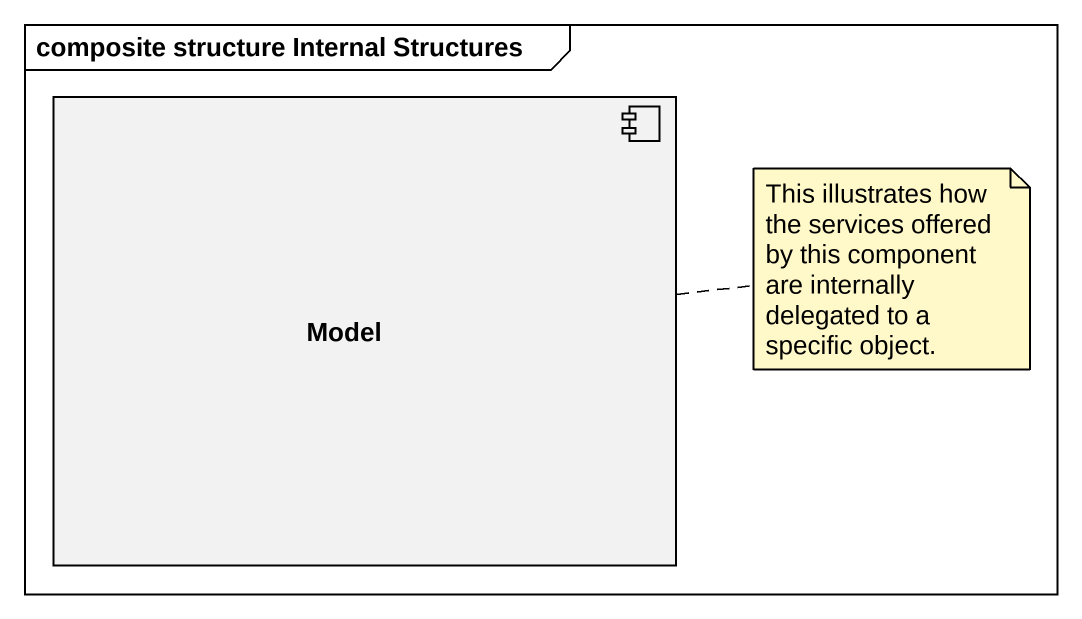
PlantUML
@startuml
mainframe composite structure Internal Structures
component Model
note right of Model : This illustrates how the services offered by this component are internally delegated to a specific object.
@enduml
